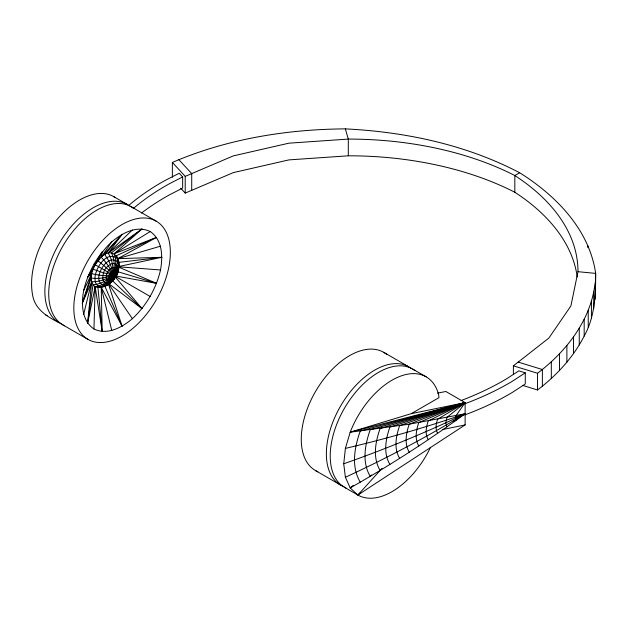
<?xml version="1.0" encoding="UTF-8"?>
<svg xmlns="http://www.w3.org/2000/svg" width="627" height="627" viewBox="0 0 627 627"><rect width="100%" height="100%" fill="white"/><g stroke="black" fill="none" stroke-linecap="round" stroke-linejoin="round"><path stroke-width="0.94" d="M93.948 328.995L95.155 286.79C90.946 283.937 90.829 278.255 91.652 273.733C95.335 261.561 102.342 250.377 111.786 241.842C122.1 233.095 136.749 225.022 150.214 231.543C162.589 239.945 162.926 256.67 160.504 269.971C156.225 288.569 146.342 305.686 132.375 318.696C122.061 327.443 107.413 335.516 93.948 328.995C81.573 320.593 81.236 303.868 83.657 290.567C86.894 276.483 93.399 263.403 102.193 251.968L101.213 257.188L95.155 264.719L87.631 277.189L91.652 273.733C100.006 275.284 113.087 278.6 118.487 270.018C121.81 258.551 111.865 245.917 101.213 257.188C106.833 263.262 112.931 270.582 112.876 279.297C110.438 285.544 101.339 288.843 95.155 286.79L87.631 323.124L91.652 281.813C105.046 282.103 126.113 271.891 116.41 255.683L156.531 237.414L117.758 258.661L117.994 260.55M522.675 385.409L537.535 389.978C556.541 375.487 573.243 357.476 584.176 336.088C594.874 316.862 595.783 294.808 595.65 273.396C589.38 229.498 555.804 195.358 519.658 172.754C466.018 144.672 405.497 131.842 345.344 128.88C286.343 129.28 226.778 139.037 172.37 162.432L172.37 177.292M595.133 299.424L595.65 273.396L577.976 271.687A250.244 144.476 0 0 0 514.83 175.536A250.244 144.476 0 0 0 348.298 139.084L288.929 143.175L233.338 155.88L185.216 176.367L185.216 193.092L233.338 172.605L288.929 159.893L348.298 155.802A250.244 144.476 0 0 1 514.83 192.262A250.244 144.476 0 0 1 577.224 277.024M343.737 463.792L345.383 448.415L350.203 432.191A68.249 39.407 -60 0 1 398.294 377.039A68.249 39.407 -60 0 1 438.618 394.587L438.986 397.651L411.304 413.64L350.203 432.191L409.251 424.173L465.132 413.765C428.335 440.742 389.892 465.438 350.203 487.924L345.383 477.265L343.737 463.792C385.041 449.261 425.639 432.685 465.132 413.765C425.874 427.465 385.84 438.876 345.383 448.415M87.631 323.124L93.008 284.799C104.443 283.984 115.729 275.229 118.487 264.038L117.492 261.827L117.257 258.653C106.449 249.883 94.928 268.795 94.975 278.404C94.983 292.182 109.427 285.826 114.255 279.039C111.959 270.997 103.894 265.989 97.953 260.628L102.193 251.968M537.535 389.978L537.535 373.261C566.487 351.3 591.136 319.841 595.133 282.706M577.976 271.687L570.891 305.96L548.876 338.055L513.388 365.839L513.388 374.201M83.657 314.346L91.652 281.813L82.302 303.241L91.652 273.733L83.657 290.567M108.205 283.294L122.085 326.205L104.709 285.841C114.161 283.09 120.564 272 118.221 262.439L161.86 257.297L118.699 266.538M82.302 303.241L91.197 278.043C98.384 279.007 105.994 278.216 112.429 274.697L116.105 274.571L117.492 273.388M115.901 276.703C121.011 270.543 116.849 258.003 108.346 265.989C101.809 269.477 99.387 287.229 110.36 282.487C114.514 273.278 113.573 261.749 108.205 253.143L122.085 234.333L101.213 257.188L111.786 241.842M114.255 279.039L110.007 283.043M87.631 277.189L93.008 269.195L103.62 272.902L112.429 274.697L116.105 268.427L117.492 261.827C105.987 251.639 88.697 285.559 106.229 285.277C114.545 277.283 116.481 263.136 111.465 252.822L141.968 229.004L114.263 253.692C119.099 266.373 111.716 284.423 97.953 287.652L102.193 331.534L101.213 287.331L103.831 286.218M437.521 393.176L445.828 391.475L465.132 402.62L456.048 415.662L455.516 418.319L456.048 420.356L453.313 421.313M122.085 234.333L104.709 254.633C109.137 260.377 112.257 267.368 112.429 274.697C108.769 280.943 102.483 285.928 95.155 286.79L102.193 331.534M381.984 468.361L357.868 495.032L344.356 487.234M371.607 474.968L370.212 476.34C361.724 462.099 364.992 444.582 370.212 429.785L465.132 402.62L465.132 424.91L357.868 495.032L350.203 487.924L353.181 485.384M132.375 229.952L108.205 253.143L141.968 229.004M360.744 492.375L357.868 495.032A68.249 39.407 -60 0 0 430.49 447.325M411.304 413.64L465.132 402.62L446.879 417.496L445.797 422.81L446.879 426.877M464.819 414.917A265.519 153.294 0 0 0 512.541 392.29L525.269 383.983L525.269 372.838L512.541 381.138A265.519 153.294 0 0 1 464.819 403.772M150.214 231.543L114.263 253.692L156.531 237.414M350.203 432.191L465.132 402.62L437.607 419.267C436.039 423.734 435.06 429.017 437.607 433.32M519.658 172.754L514.83 175.536L514.83 192.262M128.519 205.617A265.519 153.294 0 0 1 164.854 180.584L179.244 173.232L182.653 176.932L169.133 183.876A269.391 155.527 0 0 0 133.3 208.501M360.251 482.171C350.901 466.527 354.506 447.27 360.251 431.023L465.132 402.62L428.241 420.968C426.156 426.916 424.855 433.955 428.241 439.699M345.383 477.265C386.42 458.313 426.478 437.207 465.132 413.765L463.337 414.502M380.103 470.43C372.462 457.592 375.401 441.816 380.103 428.484L465.132 402.62L418.789 422.598C416.179 430.036 414.549 438.829 418.789 445.993M389.9 464.435C383.113 453.015 385.723 438.971 389.9 427.112L465.132 402.62L409.251 424.173C406.116 433.085 404.156 443.634 409.251 452.216M465.132 402.62L399.618 425.678C395.958 436.063 393.678 448.36 399.618 458.368M160.504 246.192L117.758 258.661L161.86 257.297M442.466 429.55L465.132 424.91M118.73 266.812L160.504 269.971M115.227 275.927L156.531 283.349L117.758 266.741M117.343 271.562L156.531 283.349M518.184 362.085L542.371 369.53L542.371 386.248M513.388 365.839L537.535 373.261M525.269 372.838L518.866 370.863L506.828 378.669A269.391 155.527 0 0 1 461.049 400.567M383.653 352.303L408.749 366.787M412.613 369.021L426.125 376.819M113.738 196.643L127.25 204.441M131.114 206.675L156.209 221.159A68.249 39.407 -60 0 1 134.57 326.886A68.249 39.407 -60 0 1 75.467 292.762A68.249 39.407 -60 0 1 156.209 221.159M93.948 264.03L150.214 296.508M315.405 470.516L340.5 485.008M115.313 197.638A68.249 39.407 -60 0 0 37.816 252.015C32.667 266.412 29.649 281.915 32.996 297.088C36.147 310.067 47.895 317.05 59.001 322.662M62.857 324.888L87.952 339.379M108.973 283.866L141.968 308.57L114.89 276.499M112.17 280.52L141.968 308.57M178.828 159.642L191.721 173.601L191.721 190.318M172.37 162.432L185.216 176.367M180.717 188.21L185.216 193.092M108.753 284.094L132.375 318.696M122.085 326.205L101.213 287.331L111.786 330.586M345.344 128.88L348.298 139.084L348.298 155.802M595.313 288.255L595.65 290.113M593.722 291.986L593.722 308.711M591.418 301.211L591.418 317.928M588.228 310.349L588.228 327.067M587.883 245.823L587.883 247.681M584.176 319.37L584.176 336.088M579.254 328.242L579.254 344.96M573.486 336.95L573.486 353.667M566.894 345.453L566.894 362.171M559.496 353.738L559.496 370.455M551.313 361.771L551.313 378.489M182.653 176.932L182.653 188.076L169.133 195.021A269.391 155.527 0 0 0 141.53 213.015M346.01 488.096A68.249 39.407 -60 0 1 344.764 407.722A68.249 39.407 -60 0 1 414.949 370.565M343.886 486.607A68.249 39.407 -60 0 1 340.093 406.899A68.249 39.407 -60 0 1 411.085 368.339M317.913 471.77A68.249 39.407 -60 0 1 315.812 390.997A68.249 39.407 -60 0 1 386.734 354.435M64.51 325.75A68.249 39.407 -60 0 1 63.264 245.376A68.249 39.407 -60 0 1 133.449 208.219M47.135 315.726A68.249 39.407 -60 0 1 45.489 314.856M61.509 323.908A68.249 39.407 -60 0 1 59.001 243.848A68.249 39.407 -60 0 1 129.593 205.993M106.363 275.535C104.928 285.99 116.661 278.827 116.638 272.784C118.072 262.329 106.331 269.492 106.363 275.535M109.584 275.261C108.769 280.198 115.007 277.118 114.804 273.866C115.627 268.928 109.38 272 109.584 275.261"/></g></svg>
